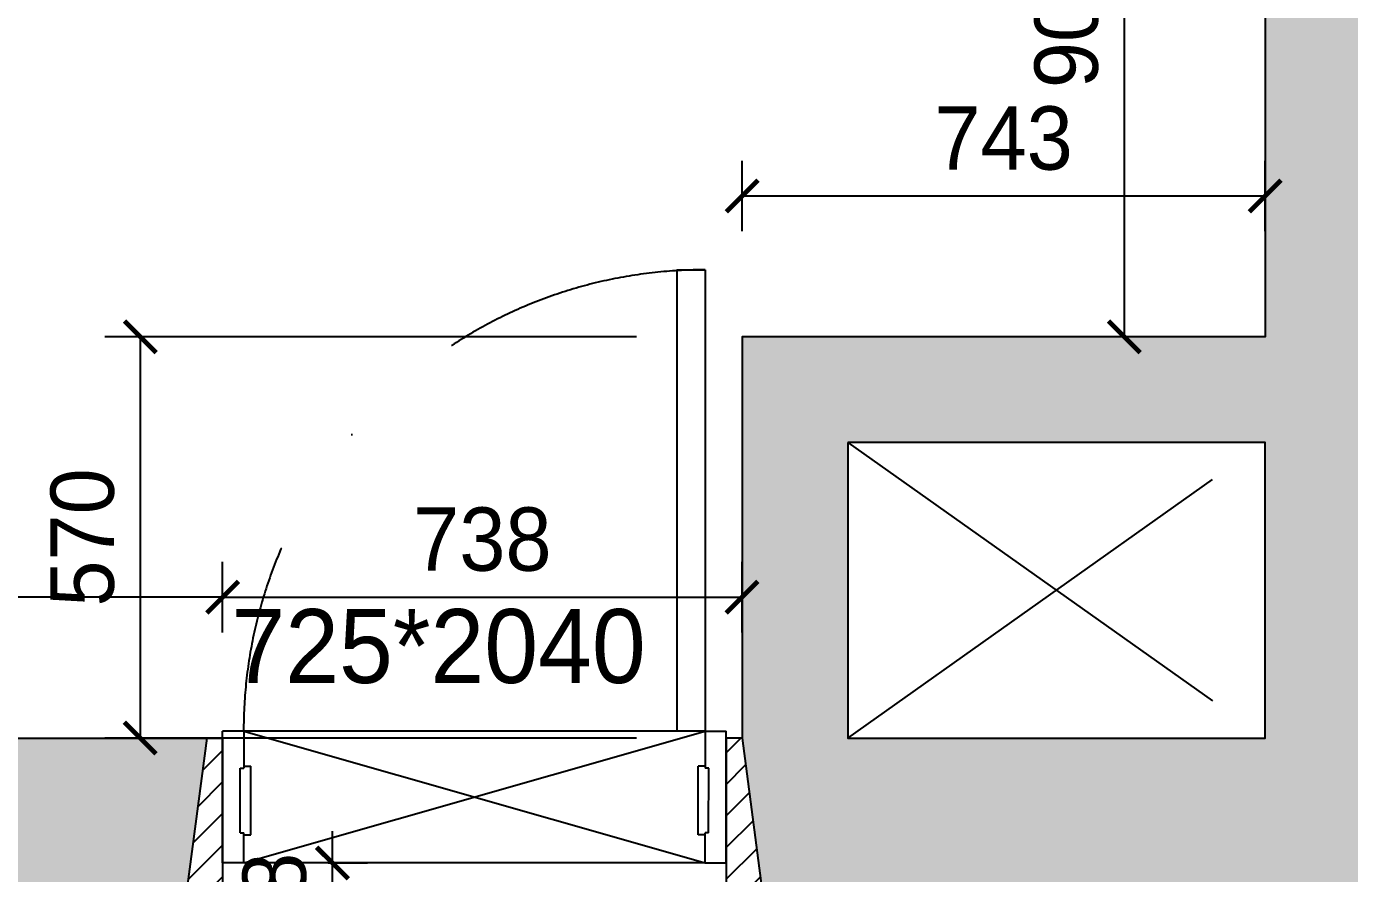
# Model space of a CAD drawing. Header units: millimetres. Extents: x -551172 to 227904, y -3435 to 261611.
# Drawn here: x 145786 to 147665, y 91424 to 92628 of the extents above; entities that cross this region are included whole.
import ezdxf

# ---------------------------------------------------------------- set-up
doc = ezdxf.new("R2010")
doc.units = ezdxf.units.MM
doc.header["$LTSCALE"] = 100
doc.header["$PDMODE"] = 3
doc.linetypes.add('DASHDOT', pattern=[25.4, 12.7, -6.35, 0, -6.35])
doc.linetypes.add('DIVIDE', pattern=[31.75, 12.7, -6.35, 0, -6.35, 0, -6.35])
doc.layers.get('DEFPOINTS').update_dxf_attribs({"color": 248})
for name, color, linetype in [('E-DIM(IN)', 14, 'Continuous'), ('F-DOOR', 6, 'Continuous'), ('F-HAT', 251, 'Continuous'), ('F-OPEN', 1, 'DIVIDE'), ('F-TEXT @ 1', 3, 'Continuous'), ('F-WALL1', 2, 'Continuous'), ('F-WALL2', 3, 'Continuous'), ('F-WIN', 4, 'Continuous')]:
    doc.layers.add(name, color=color, linetype=linetype)
doc.styles.add('YOURNAME', font='HYWULM.TTF')
doc.dimstyles.new('YOURNAME-50', dxfattribs={"dimscale": 50, "dimtxt": 1.8, "dimasz": 0.9, "dimexe": 1, "dimexo": 3, "dimgap": 0.7, "dimtad": 1, "dimdec": 0, "dimzin": 0, "dimdsep": 46, "dimtxsty": 'YOURNAME', "dimblk": 'ARCHTICK', "dimcen": 0, "dimclrd": 1, "dimclre": 1, "dimclrt": 7, "dimadec": 0, "dimazin": 0, "dimtfac": 1, "dimtdec": 0, "dimtix": 1, "dimtmove": 2, "dimatfit": 3, "dimldrblk": 'ARCHTICK', "dimfxl": 0, "dimtolj": 1, "dimtzin": 0, "dimarcsym": 0})

# ---------------------------------------------------------------- blocks, each defined once
blk = doc.blocks.new('_ArchTick')
at = {"color": 0, "linetype": 'ByBlock', "const_width": 0.15}
blk.add_lwpolyline([(-0.5, -0.5), (0.5, 0.5)], dxfattribs=at)
blk = doc.blocks.new('*D285')
at = {"layer": 'DEFPOINTS', "color": 0}
for p in [(146064.6, 91439.3), (146220.4, 91439.3), (146064.6, 91271.8)]:
    blk.add_point(p, dxfattribs=at)
at = {"layer": 'E-DIM(IN)', "lineweight": -2}
for p, q in [((146220.4, 91439.3), (146220.4, 91484.3)), ((146214.6, 91439.3), (146270.4, 91439.3)), ((146220.4, 91271.8), (146220.4, 91439.3)), ((146214.6, 91271.8), (146270.4, 91271.8)), ((146220.4, 91271.8), (146220.4, 91226.8))]:
    blk.add_line(p, q, dxfattribs=at)
at = {"layer": 'E-DIM(IN)', "lineweight": -2, "xscale": 45, "yscale": 45, "zscale": 45}
for p, rotation in [((146220.4, 91439.3), 270), ((146220.4, 91271.8), 90)]:
    blk.add_blockref('_ArchTick', p, dxfattribs=dict(at, rotation=rotation))
at = {"layer": 'E-DIM(IN)', "color": 7, "insert": (146138.5, 91355.6), "char_height": 90, "attachment_point": 5, "rotation": 90, "style": 'YOURNAME'}
blk.add_mtext('\\A1;168', dxfattribs=at)
blk = doc.blocks.new('*D300')
at = {"layer": 'DEFPOINTS', "color": 0}
for p in [(147544.6, 93089.8), (147344.6, 92186.8), (147544.6, 92186.8)]:
    blk.add_point(p, dxfattribs=at)
at = {"layer": 'E-DIM(IN)', "lineweight": -2}
for p, q in [((147394.6, 93089.8), (147294.6, 93089.8)), ((147344.6, 93089.8), (147344.6, 92186.8)), ((147394.6, 92186.8), (147294.6, 92186.8))]:
    blk.add_line(p, q, dxfattribs=at)
at = {"layer": 'E-DIM(IN)', "lineweight": -2, "xscale": 45, "yscale": 45, "zscale": 45}
for p, rotation in [((147344.6, 93089.8), 90), ((147344.6, 92186.8), 270)]:
    blk.add_blockref('_ArchTick', p, dxfattribs=dict(at, rotation=rotation))
at = {"layer": 'E-DIM(IN)', "color": 7, "insert": (147262.8, 92638.3), "char_height": 90, "attachment_point": 5, "rotation": 90, "style": 'YOURNAME'}
blk.add_mtext('\\A1;903', dxfattribs=at)
blk = doc.blocks.new('*D301')
at = {"layer": 'DEFPOINTS', "color": 0}
for p in [(146802.1, 92386.8), (146802.1, 92186.8), (147544.6, 92186.8)]:
    blk.add_point(p, dxfattribs=at)
at = {"layer": 'E-DIM(IN)', "lineweight": -2}
for p, q in [((146802.1, 92336.8), (146802.1, 92436.8)), ((147544.6, 92336.8), (147544.6, 92436.8)), ((147544.6, 92386.8), (146802.1, 92386.8))]:
    blk.add_line(p, q, dxfattribs=at)
at = {"layer": 'E-DIM(IN)', "lineweight": -2, "xscale": 45, "yscale": 45, "zscale": 45, "rotation": 180}
blk.add_blockref('_ArchTick', (146802.1, 92386.8), dxfattribs=at)
at = {"layer": 'E-DIM(IN)', "lineweight": -2, "xscale": 45, "yscale": 45, "zscale": 45}
blk.add_blockref('_ArchTick', (147544.6, 92386.8), dxfattribs=at)
at = {"layer": 'E-DIM(IN)', "color": 7, "insert": (147173.4, 92468.6), "char_height": 90, "attachment_point": 5, "style": 'YOURNAME'}
blk.add_mtext('\\A1;743', dxfattribs=at)
blk = doc.blocks.new('*D302')
at = {"layer": 'DEFPOINTS', "color": 0}
for p in [(146802.1, 92186.8), (145947.6, 91616.8), (146802.1, 91616.8)]:
    blk.add_point(p, dxfattribs=at)
at = {"layer": 'E-DIM(IN)', "lineweight": -2}
for p, q in [((146652.1, 92186.8), (145897.6, 92186.8)), ((145947.6, 92186.8), (145947.6, 91616.8)), ((146652.1, 91616.8), (145897.6, 91616.8))]:
    blk.add_line(p, q, dxfattribs=at)
at = {"layer": 'E-DIM(IN)', "lineweight": -2, "xscale": 45, "yscale": 45, "zscale": 45}
for p, rotation in [((145947.6, 92186.8), 90), ((145947.6, 91616.8), 270)]:
    blk.add_blockref('_ArchTick', p, dxfattribs=dict(at, rotation=rotation))
at = {"layer": 'E-DIM(IN)', "color": 7, "insert": (145865.8, 91901.8), "char_height": 90, "attachment_point": 5, "rotation": 90, "style": 'YOURNAME'}
blk.add_mtext('\\A1;570', dxfattribs=at)
blk = doc.blocks.new('*D303')
at = {"layer": 'DEFPOINTS', "color": 0}
for p in [(144642.1, 91816.8), (144642.1, 91616.8), (146064.6, 91616.8)]:
    blk.add_point(p, dxfattribs=at)
at = {"layer": 'E-DIM(IN)', "lineweight": -2}
for p, q in [((144642.1, 91766.8), (144642.1, 91866.8)), ((146064.6, 91766.8), (146064.6, 91866.8)), ((146064.6, 91816.8), (144642.1, 91816.8))]:
    blk.add_line(p, q, dxfattribs=at)
at = {"layer": 'E-DIM(IN)', "lineweight": -2, "xscale": 45, "yscale": 45, "zscale": 45, "rotation": 180}
blk.add_blockref('_ArchTick', (144642.1, 91816.8), dxfattribs=at)
at = {"layer": 'E-DIM(IN)', "lineweight": -2, "xscale": 45, "yscale": 45, "zscale": 45}
blk.add_blockref('_ArchTick', (146064.6, 91816.8), dxfattribs=at)
at = {"layer": 'E-DIM(IN)', "color": 7, "insert": (145353.4, 91897.8), "char_height": 90, "attachment_point": 5, "style": 'YOURNAME'}
blk.add_mtext('\\A1;1422', dxfattribs=at)
blk = doc.blocks.new('*D304')
at = {"layer": 'DEFPOINTS', "color": 0}
for p in [(146802.1, 91817), (146064.6, 91616.8), (146802.1, 91616.8)]:
    blk.add_point(p, dxfattribs=at)
at = {"layer": 'E-DIM(IN)', "lineweight": -2}
for p, q in [((146064.6, 91766.8), (146064.6, 91867)), ((146802.1, 91766.8), (146802.1, 91867)), ((146064.6, 91817), (146802.1, 91817))]:
    blk.add_line(p, q, dxfattribs=at)
at = {"layer": 'E-DIM(IN)', "lineweight": -2, "xscale": 45, "yscale": 45, "zscale": 45, "rotation": 180}
blk.add_blockref('_ArchTick', (146064.6, 91817), dxfattribs=at)
at = {"layer": 'E-DIM(IN)', "lineweight": -2, "xscale": 45, "yscale": 45, "zscale": 45}
blk.add_blockref('_ArchTick', (146802.1, 91817), dxfattribs=at)
at = {"layer": 'E-DIM(IN)', "color": 7, "insert": (146433.4, 91898.8), "char_height": 90, "attachment_point": 5, "style": 'YOURNAME'}
blk.add_mtext('\\A1;738', dxfattribs=at)

msp = doc.modelspace()

# ---------------------------------------------------------------- hatches: boundary and pattern name
at = {"layer": 'F-HAT'}
h = msp.add_hatch(color=256, dxfattribs=at)
h.dxf.hatch_style = 1
h.paths.add_polyline_path([(146000.6, 91301.8), (146042.1, 91616.8), (144642.1, 91616.8), (144642.1, 93089.8), (145217.1, 93089.8), (145217.1, 93320.8), (144442.1, 93320.8), (144442.1, 79859.8), (145476.6, 79859.8), (145476.6, 80052.8), (144706.6, 80052.8), (144706.6, 81641.8), (145489.6, 81641.8), (145489.6, 81891.8), (144729.6, 81891.8), (144729.6, 86096.8), (145820.6, 86096.8), (145820.6, 86256.8), (144729.6, 86256.8), (144729.6, 88346.8), (146070.6, 88346.8), (146070.6, 88496.8), (144690.6, 88496.8), (144690.6, 91301.8)])
h.paths.add_polyline_path([(147533.6, 91301.8), (147533.6, 88496.8), (146858.6, 88496.8), (146858.6, 88346.8), (147533.6, 88346.8), (147533.6, 86256.8), (146670.6, 86256.8), (146670.6, 86096.8), (148220.6, 86096.8), (148220.6, 86256.8), (147705.6, 86256.8), (147705.6, 87608.8), (148405.6, 87608.8), (148405.6, 87763.8), (147695.6, 87763.8), (147695.6, 91300.8), (148485.6, 91300.8), (148485.6, 91915.8), (147700.6, 91915.8), (147700.6, 93120.8), (148460.6, 93120.8), (148460.6, 93320.8), (146834.6, 93320.8), (146834.6, 93089.8), (147544.6, 93089.8), (147544.6, 92186.8), (146802.1, 92186.8), (146802.1, 91616.8), (146843.6, 91301.8)])
h.paths.add_polyline_path([(146952.1, 91616.8), (146952.1, 92036.8), (147544.6, 92036.8), (147544.6, 91616.8)], flags=16)
h.paths.add_polyline_path([(147700.6, 91450.8), (147700.6, 91765.8), (148335.6, 91765.8), (148335.6, 91450.8)], flags=16)
h.paths.add_polyline_path([(149448.6, 86256.8), (149175.6, 86256.8), (149175.6, 86096.8), (149220.6, 86096.8), (149220.6, 81891.8), (148788.6, 81891.8), (148788.6, 81641.8), (149448.6, 81641.8), (149448.6, 81836.8)])
h.paths.add_polyline_path([(149401.6, 80059.8), (149401.6, 80694.8), (149206.6, 80694.8), (149206.6, 80402.8), (149206.6, 80059.8), (149196.6, 80059.8), (149196.6, 79859.8), (149911.6, 79859.8), (149911.6, 80059.8)])
h.paths.add_polyline_path([(154995.6, 80469.8), (155500.6, 80469.8), (155500.6, 80724.8), (154995.6, 80724.8), (154995.6, 85991.8), (156935.6, 85991.8), (156935.6, 85371.8), (157085.6, 85371.8), (157085.6, 85689.8), (157400.6, 85689.8), (157400.6, 85847.8), (157120.6, 85847.8), (157120.6, 86194.8), (154804.6, 86194.8), (154804.6, 80059.8), (154294.6, 80059.8), (154294.6, 79859.8), (154995.6, 79859.8), (154995.6, 80044.8)])
h.paths.add_polyline_path([(154995.6, 80044.8), (154995.6, 79859.8), (156640.6, 79859.8, 0.191132), (158008.8, 80469.8), (157795.6, 80469.8), (157773.9, 80469.8, -0.151278), (156640.6, 80044.8)])
h.paths.add_polyline_path([(158998.6, 80469.8), (158998.6, 80669.8), (158485.6, 80669.8), (158485.6, 85689.8), (158530.6, 85689.8), (158530.6, 85847.8), (158250.6, 85847.8), (158250.6, 85689.8), (158295.6, 85689.8), (158295.6, 80724.8), (157795.6, 80724.8), (157795.6, 80469.8)])
h.paths.add_polyline_path([(161980.6, 80469.8), (161980.6, 89425.8), (159090.6, 89425.8), (159090.6, 88310.8), (159005.6, 88310.8), (159005.6, 88150.8), (159090.6, 88150.8), (159090.6, 87350.8), (159250.6, 87350.8), (159250.6, 89200.8), (161780.6, 89200.8), (161780.6, 87505.8), (160035.6, 87505.8), (160035.6, 87350.8), (160965.6, 87350.8), (160965.6, 86142.8), (159700.6, 86142.8), (159700.6, 85847.8), (159380.6, 85847.8), (159380.6, 85689.8), (159695.6, 85689.8), (159695.6, 85364.8), (159848.6, 85364.8), (159848.6, 85984.8), (161788.6, 85984.8), (161788.6, 80669.8), (161278.6, 80669.8), (161278.6, 80469.8)])
h.paths.add_polyline_path([(161120.6, 86142.8), (161120.6, 87350.8), (161780.6, 87350.8), (161780.6, 86142.8)], flags=16)
h.paths.add_polyline_path([(155585.6, 87650.8), (155585.6, 87805.8), (153180.6, 87805.8), (153180.6, 92845.8), (153690.6, 92845.8), (153690.6, 93045.8), (153180.6, 93045.8), (153180.6, 93320.8), (152465.6, 93320.8), (152465.6, 93120.8), (153000.6, 93120.8), (153000.6, 90795.8), (152600.6, 90795.8), (152600.6, 90550.8), (152995.6, 90550.8), (152995.6, 87650.8)])
h.paths.add_polyline_path([(156675.6, 88310.8), (156675.6, 91102.8), (157445.6, 91102.8), (157445.6, 93045.8), (156205.6, 93045.8), (156205.6, 92845.8), (157237.6, 92845.8), (157237.6, 91575.8), (156485.6, 91575.8), (156485.6, 87805.8), (156435.6, 87805.8), (156435.6, 87650.8), (156670.6, 87650.8), (156670.6, 88150.8), (157090.6, 88150.8), (157090.6, 88310.8)])
h.paths.add_polyline_path([(156675.6, 91202.8), (156675.6, 91475.8), (157237.6, 91475.8), (157237.6, 91202.8)], flags=16)
h.paths.add_polyline_path([(159090.6, 90422.8), (159350.6, 90422.8), (159350.6, 91232.8), (159090.6, 91232.8)])
h.paths.add_polyline_path([(150970.6, 91300.8), (150970.6, 90550.8), (151240.6, 90550.8), (151240.6, 91640.8), (149970.6, 91640.8), (149970.6, 91300.8)])
h = msp.add_hatch(dxfattribs=at)
h.set_pattern_fill('ANSI31', color=256, scale=10)
h.paths.add_polyline_path([(146064.6, 91439.3), (146064.6, 91439.3), (146064.6, 91616.8), (146042.1, 91616.8), (146000.6, 91301.8), (146064.6, 91301.8)])
h.paths.add_polyline_path([(146802.1, 91616.8), (146779.6, 91616.8), (146779.6, 91301.8), (146843.6, 91301.8)])

# ---------------------------------------------------------------- linework, layer by layer
at = {"layer": 'F-DOOR', "color": 1, "linetype": 'DASHDOT', "ltscale": 0.3}
msp.add_arc((146749.6, 91626.8), 655.2, 90, 180, dxfattribs=at)
at = {"layer": 'F-OPEN', "ltscale": 0.5}
for p, q in [((146952.1, 91616.8), (147544.6, 92036.8)), ((146952.1, 92036.8), (147544.6, 91616.8))]:
    msp.add_line(p, q, dxfattribs=at)
at = {"layer": 'F-WALL1'}
for points in [[(144442.1, 79859.8), (144442.1, 93320.8), (145217.1, 93320.8), (145217.1, 93089.8), (144642.1, 93089.8), (144642.1, 91616.8), (146042.1, 91616.8), (146000.6, 91301.8), (144690.6, 91301.8), (144690.6, 88496.8), (146070.6, 88496.8), (146070.6, 88346.8), (144729.6, 88346.8), (144729.6, 86256.8), (145820.6, 86256.8), (145820.6, 86096.8), (144729.6, 86096.8), (144729.6, 81891.8), (145489.6, 81891.8), (145489.6, 81641.8), (144706.6, 81641.8), (144706.6, 80052.8), (145476.6, 80052.8), (145476.6, 79859.8)], [(146952.1, 92036.8), (146952.1, 91616.8), (147544.6, 91616.8), (147544.6, 92036.8)]]:
    msp.add_lwpolyline(points, close=True, dxfattribs=at)
msp.add_lwpolyline([(148460.6, 93320.8), (146834.6, 93320.8), (146834.6, 93089.8), (147544.6, 93089.8), (147544.6, 92186.8), (146802.1, 92186.8), (146802.1, 91616.8), (146843.6, 91301.8), (147533.6, 91301.8), (147533.6, 88496.8), (146858.6, 88496.8), (146858.6, 88346.8), (147533.6, 88346.8), (147533.6, 86256.8), (146670.6, 86256.8), (146670.6, 86096.8), (148220.6, 86096.8)], dxfattribs=at)
at = {"layer": 'F-WALL2'}
for p, q in [((146042.1, 91616.8), (146064.6, 91616.8)), ((146064.6, 91616.8), (146064.6, 91301.8)), ((146802.1, 91616.8), (146779.6, 91616.8)), ((146779.6, 91616.8), (146779.6, 91301.8))]:
    msp.add_line(p, q, dxfattribs=at)
at = {"layer": 'F-WIN'}
for p, q in [((146094.6, 91626.8), (146064.6, 91626.8)), ((146064.6, 91439.3), (146064.6, 91626.8)), ((146094.5, 91626.8), (146094.5, 91573.8)), ((146094.6, 91439.3), (146749.6, 91626.8)), ((146094.6, 91626.8), (146749.6, 91439.3)), ((146749.8, 91626.8), (146094.6, 91626.8)), ((146749.6, 91626.8), (146779.6, 91626.8)), ((146749.8, 91626.8), (146749.8, 91573.8)), ((146779.6, 91439.3), (146779.6, 91626.8)), ((146089.5, 91573.8), (146094.6, 91573.8)), ((146089.6, 91482.3), (146089.5, 91573.8)), ((146094.6, 91576.8), (146104.6, 91576.8)), ((146104.6, 91479.3), (146104.6, 91576.8)), ((146739.6, 91479.3), (146739.6, 91576.8)), ((146749.6, 91576.8), (146739.6, 91576.8)), ((146754.7, 91573.8), (146749.6, 91573.8)), ((146754.6, 91482.3), (146754.7, 91573.8)), ((146089.6, 91482.3), (146094.6, 91482.3)), ((146094.6, 91439.3), (146094.6, 91482.3)), ((146094.6, 91479.3), (146104.6, 91479.3)), ((146749.6, 91479.3), (146739.6, 91479.3)), ((146754.6, 91482.3), (146749.6, 91482.3)), ((146749.6, 91439.3), (146749.6, 91482.3)), ((146094.6, 91439.3), (146064.6, 91439.3)), ((146749.6, 91439.3), (146094.6, 91439.3)), ((146749.6, 91439.3), (146779.6, 91439.3))]:
    msp.add_line(p, q, dxfattribs=at)
msp.add_lwpolyline([(146749.8, 92282), (146749.8, 91626.8), (146709.8, 91626.8), (146709.8, 92282)], close=True, dxfattribs=at)

# ---------------------------------------------------------------- texts
at = {"layer": 'F-TEXT @ 1', "style": 'YOURNAME'}
msp.add_text('725*2040', height=105, dxfattribs=at).set_placement((146077.1, 91695))

# ---------------------------------------------------------------- dimensions: what is measured, and where the dimension line sits
at = {"layer": 'E-DIM(IN)'}
for base, p1, p2, picture, middle in [((147344.6, 92186.8), (147544.6, 93089.8), (147544.6, 92186.8), '*D300', (147262.8, 92638.3)), ((145947.6, 91616.8), (146802.1, 92186.8), (146802.1, 91616.8), '*D302', (145865.8, 91901.8)), ((146220.3873249, 91439.3023434), (146064.62923, 91271.8023431), (146064.6292284, 91439.3023434), '*D285', (146138.4698815, 91355.5523433))]:
    dim = msp.add_linear_dim(base=base, p1=p1, p2=p2, angle=90, dimstyle='YOURNAME-50', override={"dimclrd": 256, "dimclre": 256}, dxfattribs=at)
    dim.commit()
    dim.dimension.update_dxf_attribs({"geometry": picture, "text_midpoint": middle})
for base, p1, p2, picture, middle in [((146802.1292305, 92386.8023431), (147544.6292305, 92186.8023431), (146802.1292305, 92186.8023431), '*D301', (147173.3792305, 92468.5999463)), ((144642.1292305, 91816.8023431), (146064.62923, 91616.8023429), (144642.1292305, 91616.8023431), '*D303', (145353.3792303, 91897.8209849)), ((146802.129231, 91816.982343), (146064.62923, 91616.802343), (146802.129231, 91616.802343), '*D304', (146433.37923, 91898.839866))]:
    dim = msp.add_linear_dim(base=base, p1=p1, p2=p2, dimstyle='YOURNAME-50', override={"dimclrd": 256, "dimclre": 256}, dxfattribs=at)
    dim.commit()
    dim.dimension.update_dxf_attribs({"geometry": picture, "text_midpoint": middle})

doc.saveas('drawing.dxf')
